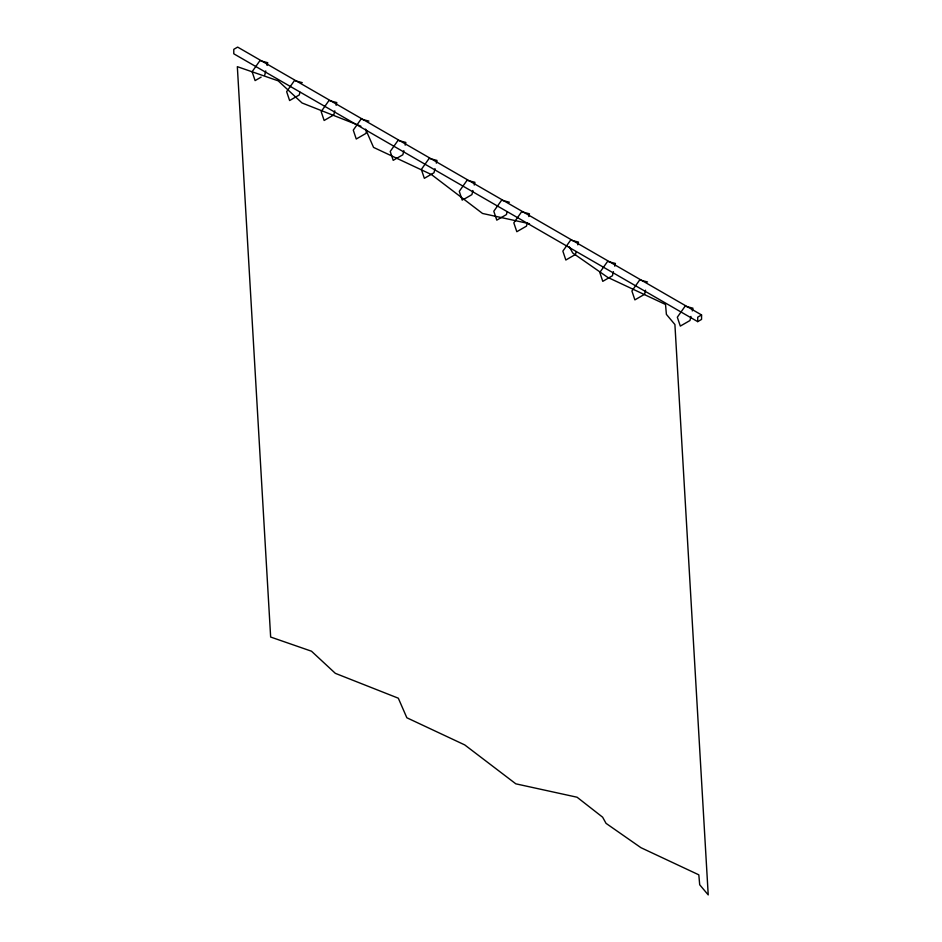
<?xml version="1.0" encoding="UTF-8"?>
<svg xmlns="http://www.w3.org/2000/svg" width="942" height="942" viewBox="0 0 942 942"><rect width="100%" height="100%" fill="white"/><g stroke="black" fill="none" stroke-linecap="round" stroke-linejoin="round"><path stroke-width="1.41" d="M264.749 75.03L265.75 70.921M267.069 65.445L267.74 62.702L259.921 60.653L252.115 71.722L255.094 80.6L261.134 77.126M299.945 92.222L299.273 94.965L289.618 100.535L286.639 91.657L294.446 80.588L302.264 82.637M334.799 110.791L333.809 114.9L324.142 120.47L321.163 111.592L328.97 100.523L336.789 102.572L336.129 105.316M366.579 130.702L365.92 133.434L356.253 139.016L353.274 130.126L361.092 119.069L368.899 121.106M403.847 150.661L402.858 154.771L393.203 160.34L390.212 151.462L398.03 140.393L405.837 142.442L405.178 145.174M434.992 168.642L434.003 172.751L424.347 178.321L421.357 169.442L429.175 158.374L436.982 160.423L436.323 163.154M472.908 190.52L471.907 194.629L463.464 199.516M474.238 185.044L474.898 182.301L467.079 180.263L459.272 191.332L462.251 200.21M507.102 211.832L506.443 214.564L496.787 220.145L493.796 211.255L501.615 200.199L509.422 202.236M527.131 223.395L526.472 226.127L516.817 231.708L513.826 222.83L521.644 211.762L529.451 213.81L528.792 216.542M576.151 251.691L575.491 254.434L565.836 260.016L562.857 251.125L570.664 240.069L578.482 242.106L577.811 244.849M613.43 271.661L612.441 275.759L602.774 281.34L599.795 272.462L607.602 261.393L615.42 263.442L614.761 266.174M645.541 290.195L644.552 294.304L634.884 299.874L631.905 290.996L639.724 279.927L647.531 281.976M690.957 316.418L689.968 320.527L680.312 326.097L677.322 317.218L685.14 306.15L692.947 308.199L692.288 310.942M701.566 314.946L697.704 317.171L697.704 321.634L701.566 319.409L701.566 314.946L237.643 47.1L233.781 49.337L233.781 53.8L697.704 321.634M529.534 223.737L482.516 213.457L431.424 174.541L373.55 147.399L365.578 129.136M360.904 126.204L302.041 102.972L278.184 80.835L237.337 66.67L270.648 637.039L311.484 651.205L335.34 673.342L398.313 698.199L406.85 717.769L464.736 744.91L515.827 783.826L577.081 797.226L602.633 817.197L606.036 823.355L640.949 847.694L698.823 874.835L699.694 884.75L708.219 894.9L674.908 324.531L666.394 314.381L665.523 304.466L607.649 277.325L572.736 252.986L569.321 246.828"/></g></svg>
